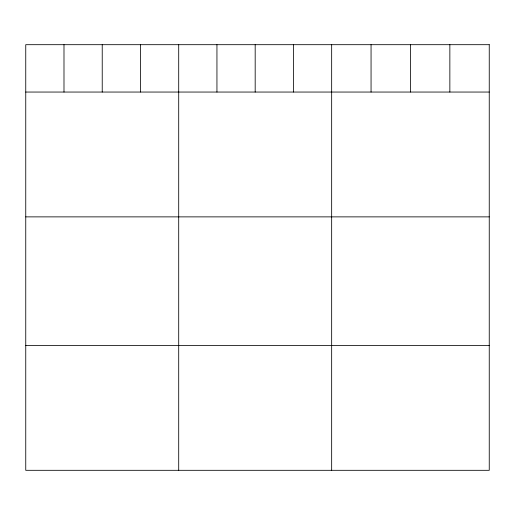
<?xml version="1.0" encoding="UTF-8"?>
<svg xmlns="http://www.w3.org/2000/svg" width="515" height="515" viewBox="0 0 515 515"><rect width="100%" height="100%" fill="white"/><g stroke="black" fill="none" stroke-linecap="round" stroke-linejoin="round"><path stroke-width="0.77" d="M25.75 92.05L489.25 92.05M25.75 216.873L489.25 216.873M25.75 345.481L489.25 345.481M449.853 44.689L449.853 92.05M410.455 44.689L410.455 92.05M371.058 44.689L371.058 92.05M331.66 44.689L331.66 470.311M293.421 44.689L293.421 92.05M255.183 44.689L255.183 92.05M216.944 44.689L216.944 92.05M178.705 44.689L178.705 470.311M140.466 44.689L140.466 92.05M102.228 44.689L102.228 92.05M63.989 44.689L63.989 92.05M489.25 44.689L25.75 44.689L25.75 470.311L489.25 470.311L489.25 44.689"/></g></svg>
